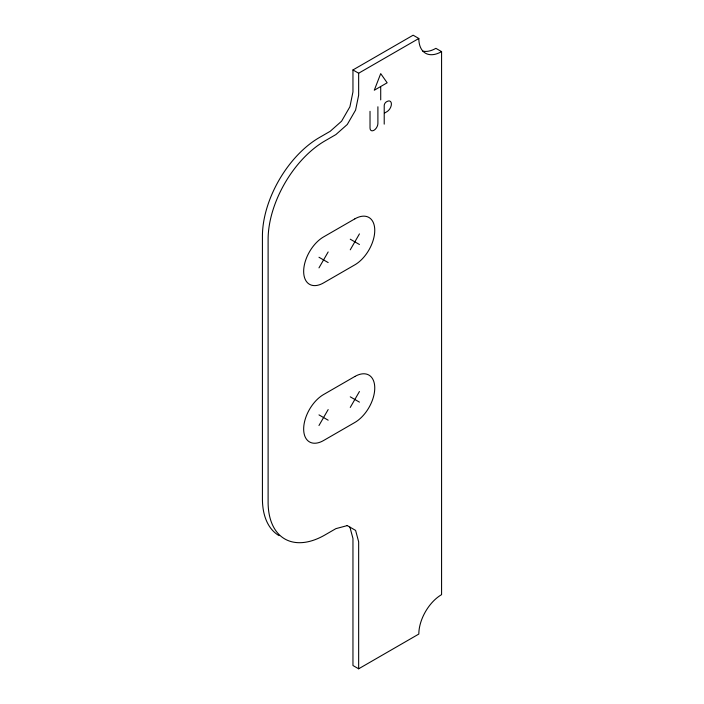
<?xml version="1.0" encoding="UTF-8"?>
<svg xmlns="http://www.w3.org/2000/svg" width="704" height="704" viewBox="0 0 704 704"><rect width="100%" height="100%" fill="white"/><g stroke="black" fill="none" stroke-linecap="round" stroke-linejoin="round"><path stroke-width="1.06" d="M318.974 267.872L328.161 251.953M350.258 249.806L359.445 233.895M318.974 425.498L328.161 409.578M350.258 407.431L359.445 391.521M279.083 535.638A80.441 46.438 -60 0 1 262.425 498.819L262.425 236.104A80.441 46.438 -60 0 1 319.299 137.588L330.211 131.287L341.581 121.202L349.914 106.779L352.959 91.881L352.959 69.942L413.142 35.2L418.827 38.482A32.173 18.577 -60 0 0 441.575 51.621L441.575 594.651A32.173 18.577 -60 0 0 418.827 634.058L358.653 668.8L352.959 665.518L352.959 538.49L349.914 527.12M352.959 69.942L358.653 73.225L418.827 38.482M380.257 86.777L374.273 90.235L380.714 73.621L387.156 82.79L380.714 86.513L380.714 99.898M384.674 112.992L387.015 111.637A6.204 3.582 -60 0 0 391.406 104.042A6.204 3.582 -60 0 0 387.015 101.508L386.346 101.895A3.018 1.742 -60 0 0 384.217 105.591L384.217 124.142M347.274 525.598L335.896 528.642L324.993 534.943A80.441 46.438 -60 0 1 268.11 502.102L268.11 239.386A80.441 46.438 -60 0 1 324.993 140.87L335.896 134.57L347.274 124.485L355.599 110.062L358.653 95.163L358.653 73.225M441.575 51.621L435.89 48.338A32.173 18.577 -60 0 1 422.717 51.093M350.258 239.202L359.445 244.499M318.974 257.259L328.161 262.566M350.258 396.827L359.445 402.134M318.974 414.885L328.161 420.191M347.134 525.518L355.599 530.402L358.653 541.781L358.653 668.8M377.898 106.779L377.898 123.482A5.562 3.212 -60 0 1 373.956 130.293A5.562 3.212 -60 0 1 370.022 128.022L370.022 111.32M354.851 218.865L323.567 236.922A28.151 16.254 -60 0 0 303.662 271.401A28.151 16.254 -60 0 0 323.567 282.902L354.851 264.836A28.151 16.254 -60 0 0 374.757 230.358A28.151 16.254 -60 0 0 354.851 218.865M354.851 376.49L323.567 394.548A28.151 16.254 -60 0 0 303.662 429.035A28.151 16.254 -60 0 0 323.567 440.528L354.851 422.462A28.151 16.254 -60 0 0 374.757 387.983A28.151 16.254 -60 0 0 354.851 376.49"/></g></svg>
